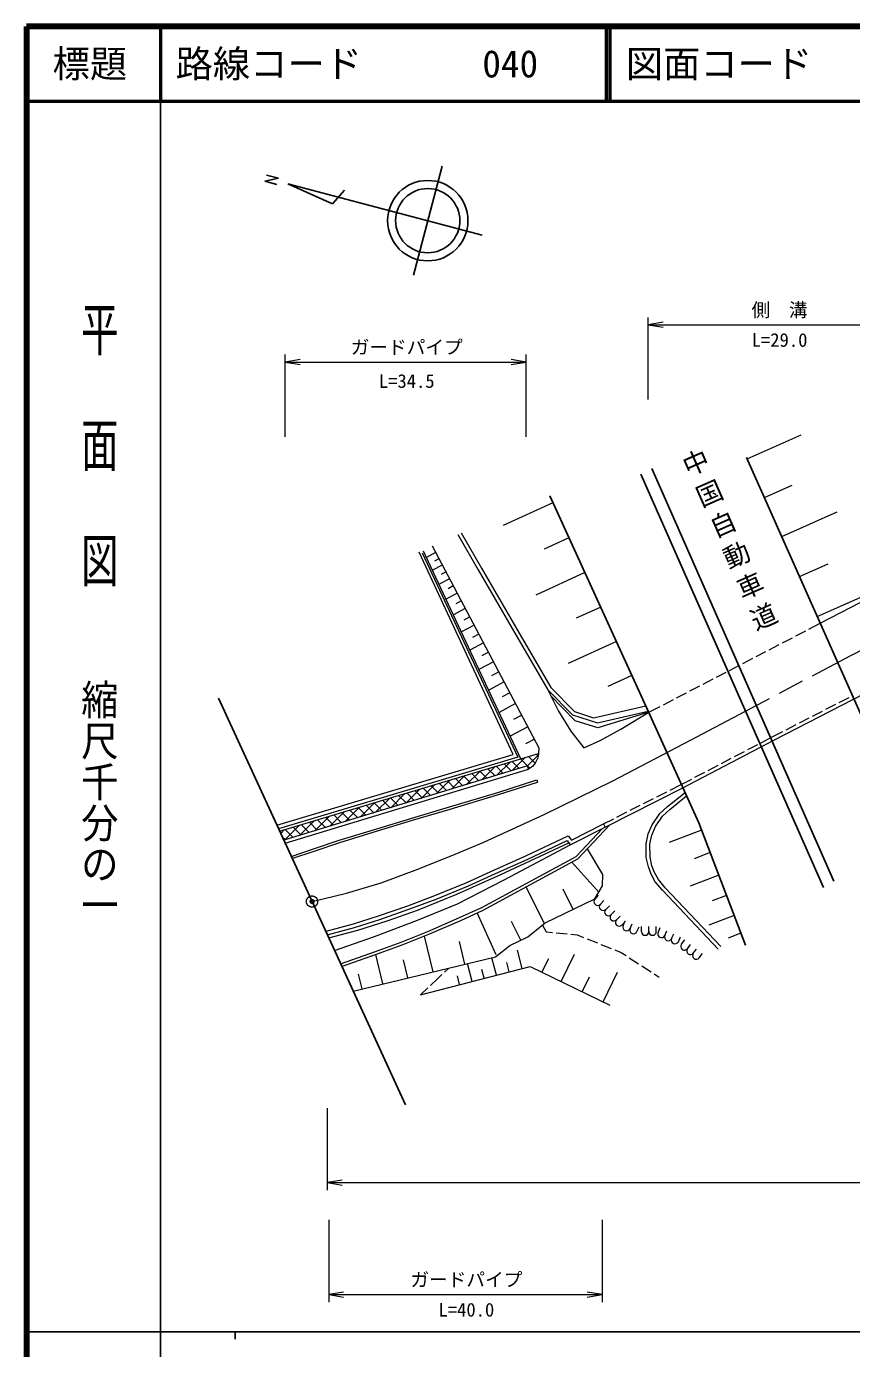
# Model space of a CAD drawing. Units: millimetres, scale not verified. Extents: x 40000 to 680000, y 20000 to 380000.
# Drawn here: x 40000 to 150657, y 202759 to 380000 of the extents above; entities that cross this region are included whole.
import ezdxf
from ezdxf.enums import TextEntityAlignment as Align

# ---------------------------------------------------------------- set-up
doc = ezdxf.new("R2010")
doc.units = ezdxf.units.MM
doc.header["$LTSCALE"] = 1000
doc.header["$PDMODE"] = 32
doc.header["$PDSIZE"] = 500
doc.linetypes.add('CHAIN', pattern=[18.5, 12, -1.5, 3.5, -1.5])
for name, color, linetype, lineweight in [('M-BMK', 2, 'CHAIN', 13), ('M-BMK-OTRS', 5, 'Continuous', 25), ('M-BMK-SRVR', 3, 'Continuous', 25), ('M-STR-HTXT', 7, 'Continuous', 13), ('M-STR-STR3', 7, 'Continuous', 25), ('M-TTL', 2, 'Continuous', 140), ('M-TTL-BAND', 7, 'Continuous', 25), ('M-TTL-LINE', 7, 'Continuous', 50), ('M-WORK', 1, 'Continuous', 13)]:
    doc.layers.add(name, color=color, linetype=linetype, lineweight=lineweight)
for name, color, linetype in [('M-BMK-HTXT', 7, 'Continuous'), ('M-OTRS', 6, 'Continuous'), ('M-TTL-TXT', 7, 'Continuous')]:
    doc.layers.add(name, color=color, linetype=linetype)
doc.styles.add('@ＭＳ ゴシック', font='')
doc.styles.add('ＭＳ ゴシック', font='')
doc.styles.get('@ＭＳ ゴシック').set_extended_font_data('@MS Gothic')
doc.styles.get('ＭＳ ゴシック').set_extended_font_data('MS Gothic')

# ---------------------------------------------------------------- blocks, each defined once
blk = doc.blocks.new('open_arrow')
at = {"color": 0, "linetype": 'Continuous', "lineweight": -2}
blk.add_lwpolyline([(7.5, 1.25), (0, 0), (7.5, -1.25)], dxfattribs=at)

msp = doc.modelspace()

# ---------------------------------------------------------------- hatches: boundary and pattern name
at = {"layer": 'M-WORK'}
h = msp.add_hatch(dxfattribs=at)
h.set_pattern_fill('USER', color=256, style=0, pattern_type=2)
h.set_pattern_definition([(45, (107177, 280865), (-707.107, 707.107), []), (135, (107177, 280865), (-707.107, -707.107), [])])
h.paths.add_polyline_path([(107177, 280865), (107320, 280421), (107868, 280800), (108241, 281253), (108561, 281946), (108694, 282532), (106301, 281815), (73958, 272132), (74527, 270894)])

# ---------------------------------------------------------------- linework, layer by layer
at = {"layer": 'M-BMK'}
for p, q in [((150544, 295673), (156058, 298510)), ((129044, 284324), (150544, 295673)), ((118655, 278849), (129044, 284324)), ((109424, 274334), (118655, 278849)), ((101325, 270657), (109424, 274334)), ((97515, 269032), (101325, 270657)), ((92507, 267034), (97515, 269032)), ((87552, 265196), (92507, 267034)), ((82934, 263793), (87552, 265196)), ((78301, 262686), (82934, 263793))]:
    msp.add_line(p, q, dxfattribs=at)
msp.add_circle((78301, 262686), 750, dxfattribs=at)
at = {"layer": 'M-BMK-OTRS'}
for p, q in [((78301, 262686), (65770, 289943)), ((90831, 235428), (78301, 262686))]:
    msp.add_line(p, q, dxfattribs=at)
at = {"layer": 'M-BMK-SRVR'}
for p, q in [((73819, 359655), (72203, 360073)), ((95745, 361254), (91892, 346672)), ((71987, 359247), (73819, 359655)), ((73594, 358822), (71987, 359247)), ((75070, 358918), (81044, 356225)), ((75070, 358918), (101110, 352036)), ((81044, 356225), (82636, 358033))]:
    msp.add_line(p, q, dxfattribs=at)
for radius in [5387, 4309]:
    msp.add_circle((93818, 353963), radius, dxfattribs=at)
at = {"layer": 'M-OTRS'}
msp.add_point((78301, 262686), dxfattribs=at)
at = {"layer": 'M-STR-HTXT'}
for p, q in [((123400, 330000), (123400, 341000)), ((123400, 340000), (158306, 340000)), ((74694, 325000), (74694, 336000)), ((74694, 335000), (107000, 335000)), ((107000, 325000), (107000, 336000)), ((80348, 235000), (80348, 224000)), ((80348, 225000), (285750, 225000)), ((80533, 220000), (80533, 209000)), ((117197, 220000), (117197, 209000)), ((80533, 210000), (117197, 210000))]:
    msp.add_line(p, q, dxfattribs=at)
at = {"layer": 'M-STR-STR3'}
for p, q in [((136586, 322206), (160018, 269485)), ((122380, 319996), (146896, 264558)), ((123888, 320730), (148265, 265399)), ((110198, 317057), (123400, 288210)), ((123400, 288210), (130182, 273228)), ((130182, 273228), (136445, 256818))]:
    msp.add_line(p, q, dxfattribs=at)
at = {"layer": 'M-TTL'}
for p, q in [((40000, 380000), (40000, 20000)), ((680000, 380000), (40000, 380000))]:
    msp.add_line(p, q, dxfattribs=at)
at = {"layer": 'M-TTL-BAND'}
for p, q in [((58000, 370000), (58000, 20000)), ((40000, 205000), (579000, 205000)), ((68000, 205000), (68000, 204000))]:
    msp.add_line(p, q, dxfattribs=at)
at = {"layer": 'M-TTL-LINE'}
for p, q in [((58000, 380000), (58000, 370000)), ((117750, 380000), (117750, 370000)), ((118250, 380000), (118250, 370000)), ((40000, 370000), (680000, 370000))]:
    msp.add_line(p, q, dxfattribs=at)
at = {"layer": 'M-WORK'}
for p, q in [((136655, 322051), (143878, 325261)), ((138970, 316843), (142689, 318496)), ((110614, 316147), (103918, 313083)), ((141284, 311635), (148724, 314942)), ((98296, 312130), (101031, 307388)), ((94407, 310352), (108737, 283293)), ((97863, 311880), (100598, 307137)), ((112759, 311461), (109411, 309928)), ((105269, 282386), (92666, 309517)), ((93056, 309432), (105913, 282041)), ((106301, 281815), (93269, 309672)), ((94875, 309468), (93664, 308827)), ((95324, 308620), (94718, 308300)), ((95773, 307773), (94478, 307087)), ((96253, 306867), (95605, 306524)), ((100598, 307137), (105150, 299269)), ((101031, 307388), (105582, 299520)), ((114904, 306774), (108315, 303758)), ((143668, 306272), (147499, 307975)), ((96732, 305961), (95348, 305227)), ((97246, 304991), (96554, 304625)), ((146458, 299995), (158757, 306385)), ((97759, 304022), (96279, 303238)), ((146052, 300909), (153714, 304314)), ((98857, 301950), (97274, 301112)), ((98308, 302986), (97568, 302594)), ((117015, 302161), (113720, 300653)), ((100030, 299734), (98338, 298837)), ((99443, 300842), (98652, 300423)), ((144948, 299210), (146458, 299995)), ((100658, 298549), (99811, 298100)), ((105150, 299269), (109922, 291057)), ((105582, 299520), (110322, 291363)), ((141398, 297366), (142729, 298057)), ((143173, 298288), (144504, 298980)), ((101285, 297364), (99475, 296405)), ((101957, 296097), (101051, 295617)), ((119126, 297549), (112641, 294581)), ((137848, 295522), (139180, 296213)), ((139623, 296444), (140954, 297135)), ((102628, 294830), (100692, 293804)), ((134299, 293678), (135630, 294369)), ((136074, 294600), (137405, 295291)), ((103345, 293475), (102377, 292962)), ((121203, 293010), (117961, 291526)), ((130749, 291834), (132081, 292525)), ((132524, 292756), (133855, 293447)), ((104063, 292120), (101993, 291023)), ((109922, 291057), (113212, 287729)), ((109922, 291057), (111341, 288211)), ((110322, 291363), (113483, 288166)), ((127200, 289989), (128531, 290681)), ((128975, 290911), (130306, 291603)), ((105598, 289222), (103384, 288049)), ((104830, 290671), (103795, 290122)), ((113607, 286899), (110293, 290313)), ((116067, 287314), (123068, 288934)), ((125425, 289067), (126756, 289759)), ((140251, 284323), (152399, 290557)), ((147211, 288457), (148546, 289142)), ((148991, 289370), (150325, 290055)), ((106418, 287672), (105312, 287086)), ((111341, 288211), (113006, 285520)), ((113212, 287729), (116565, 286639)), ((113483, 288166), (116067, 287314)), ((116565, 286639), (123400, 288210)), ((123471, 288052), (116644, 285976)), ((119693, 285813), (123471, 288052)), ((123471, 288052), (124981, 288837)), ((143653, 286631), (144987, 287315)), ((145432, 287544), (146767, 288229)), ((107239, 286123), (104872, 284869)), ((113006, 285520), (114764, 283282)), ((116644, 285976), (113607, 286899)), ((116922, 284268), (119693, 285813)), ((140020, 284767), (141428, 285489)), ((141873, 285717), (143208, 286402)), ((108116, 284466), (106933, 283839)), ((114764, 283282), (116922, 284268)), ((127943, 277876), (140251, 284323)), ((136746, 283052), (138075, 283748)), ((138518, 283980), (140020, 284767)), ((73587, 272939), (105269, 282386)), ((105913, 282041), (73815, 272442)), ((73958, 272132), (108694, 282532)), ((108561, 281946), (108241, 281253)), ((108694, 282532), (108561, 281946)), ((108737, 283293), (108694, 282532)), ((133203, 281195), (134531, 281891)), ((134974, 282123), (136303, 282819)), ((107177, 280865), (74527, 270894)), ((74694, 270531), (107320, 280421)), ((107320, 280421), (107177, 280865)), ((107868, 280800), (107320, 280421)), ((108241, 281253), (107868, 280800)), ((131431, 280267), (132760, 280963)), ((103231, 277323), (108452, 278981)), ((103319, 277036), (108543, 278695)), ((108452, 278981), (108543, 278695)), ((126339, 277626), (127714, 278320)), ((127714, 278320), (129216, 279107)), ((129659, 279339), (130988, 280035)), ((96731, 275369), (103231, 277323)), ((96816, 275082), (103319, 277036)), ((117603, 272651), (127943, 277876)), ((122769, 275822), (124108, 276498)), ((124554, 276724), (125893, 277400)), ((125951, 275417), (128329, 277322)), ((126278, 275038), (128541, 276852)), ((91675, 273877), (96731, 275369)), ((91761, 273590), (96816, 275082)), ((120984, 274920), (122323, 275596)), ((124938, 274475), (125951, 275417)), ((125320, 274148), (126278, 275038)), ((86986, 272445), (91675, 273877)), ((87074, 272158), (91761, 273590)), ((113082, 270928), (117378, 273098)), ((113958, 268390), (118232, 272969)), ((117378, 273098), (118753, 273792)), ((117378, 273098), (117603, 272651)), ((119199, 274018), (120538, 274694)), ((123375, 271758), (123926, 272983)), ((123926, 272983), (124938, 274475)), ((124364, 272739), (125320, 274148)), ((81930, 270894), (86986, 272445)), ((82022, 270608), (87074, 272158)), ((106953, 268794), (112662, 271488)), ((112662, 271488), (113082, 270928)), ((112933, 270293), (117603, 272651)), ((113710, 268710), (117197, 272446)), ((123091, 270426), (123375, 271758)), ((123592, 270378), (123853, 271601)), ((123853, 271601), (124364, 272739)), ((130546, 272273), (126213, 270620)), ((75517, 268741), (78485, 269733)), ((75612, 268457), (78580, 269449)), ((78485, 269733), (81930, 270894)), ((78580, 269449), (82022, 270608)), ((103639, 266290), (112746, 270543)), ((104047, 265584), (112933, 270293)), ((107161, 268339), (112507, 270861)), ((112507, 270861), (112933, 270293)), ((117300, 266326), (115232, 269754)), ((123127, 268579), (123091, 270426)), ((123626, 268640), (123592, 270378)), ((101083, 261890), (113710, 268710)), ((101260, 261532), (113958, 268390)), ((102693, 266895), (106953, 268794)), ((102899, 266439), (107161, 268339)), ((116752, 263947), (113134, 267944)), ((123411, 267335), (123127, 268579)), ((123891, 267477), (123626, 268640)), ((131704, 269240), (129537, 268413)), ((97725, 263653), (103639, 266290)), ((99077, 265246), (102693, 266895)), ((99275, 264787), (102899, 266439)), ((117260, 264808), (117300, 266326)), ((123766, 266359), (123411, 267335)), ((124334, 265346), (123766, 266359)), ((124222, 266568), (123891, 267477)), ((124747, 265632), (124222, 266568)), ((132862, 266207), (129015, 264739)), ((94777, 263477), (99077, 265246)), ((94960, 263011), (99275, 264787)), ((97814, 262387), (104047, 265584)), ((109499, 259689), (107023, 264644)), ((113326, 261602), (111960, 264336)), ((116221, 263049), (117260, 264808)), ((125293, 264210), (124334, 265346)), ((125666, 264543), (124747, 265632)), ((132778, 256320), (125293, 264210)), ((133141, 256664), (125666, 264543)), ((91132, 262114), (94777, 263477)), ((91301, 261644), (94960, 263011)), ((92450, 261548), (97725, 263653)), ((92459, 260189), (97814, 262387)), ((109588, 259852), (116221, 263049)), ((116250, 263022), (116737, 263524)), ((116967, 262325), (117455, 262827)), ((133889, 263514), (131966, 262780)), ((83843, 259690), (87236, 260769)), ((87236, 260769), (91132, 262114)), ((87394, 260294), (91301, 261644)), ((88374, 260109), (92450, 261548)), ((98072, 260532), (101083, 261890)), ((98235, 260166), (101260, 261532)), ((102993, 255527), (100458, 261170)), ((117685, 261629), (118172, 262131)), ((118403, 260932), (118890, 261435)), ((119120, 260236), (119608, 260738)), ((134917, 260821), (131502, 259518)), ((80218, 258715), (83843, 259690)), ((80348, 258232), (83984, 259211)), ((80533, 257829), (84431, 258857)), ((83984, 259211), (87394, 260294)), ((84431, 258857), (88374, 260109)), ((86664, 257991), (92459, 260189)), ((93810, 258667), (98072, 260532)), ((93964, 258298), (98235, 260166)), ((106312, 257515), (105073, 259992)), ((107230, 257974), (109588, 259852)), ((109187, 259533), (109684, 258639)), ((119838, 259539), (120325, 260042)), ((120039, 259452), (120317, 260095)), ((120958, 259056), (121235, 259699)), ((121876, 258660), (122153, 259303)), ((122473, 258660), (122473, 259360)), ((123473, 258660), (123473, 259360)), ((124473, 258660), (124473, 259360)), ((124704, 258554), (124997, 259190)), ((125613, 258136), (125905, 258773)), ((81319, 256121), (86664, 257991)), ((86830, 256003), (90267, 257255)), ((90267, 257255), (93810, 258667)), ((90409, 256881), (93964, 258298)), ((94526, 253251), (93375, 258063)), ((98809, 254275), (98078, 257335)), ((104832, 256775), (107230, 257974)), ((109684, 258639), (110532, 258552)), ((111029, 258501), (112522, 258349)), ((113019, 258299), (113867, 258212)), ((113867, 258212), (114720, 257872)), ((115185, 257687), (116578, 257133)), ((126522, 257719), (126814, 258355)), ((127430, 257301), (127723, 257938)), ((127852, 256976), (128280, 257530)), ((135829, 258431), (134122, 257780)), ((82137, 254339), (86830, 256003)), ((82271, 253962), (86965, 255626)), ((83815, 250690), (102914, 255257)), ((87789, 251640), (86842, 255602)), ((86965, 255626), (90409, 256881)), ((102914, 255257), (104832, 256775)), ((106487, 253711), (105847, 256186)), ((111720, 251952), (113511, 255636)), ((117043, 256948), (118437, 256393)), ((118901, 256208), (119754, 255868)), ((119754, 255868), (120426, 255430)), ((128644, 256365), (129072, 256919)), ((129436, 255754), (129863, 256309)), ((130228, 255144), (130655, 255698)), ((91157, 252446), (90582, 254852)), ((92840, 250182), (107541, 253983)), ((96076, 253235), (96627, 253753)), ((99768, 251973), (99151, 254357)), ((101395, 252394), (101094, 253556)), ((103022, 252815), (102421, 255139)), ((104754, 253263), (104434, 254500)), ((107541, 253983), (118228, 248788)), ((109141, 253205), (110036, 255047)), ((120845, 255158), (122102, 254339)), ((122522, 254066), (123779, 253248)), ((85016, 250978), (84543, 252958)), ((94182, 251450), (95161, 252375)), ((95161, 252375), (95712, 252893)), ((98099, 251542), (97791, 252734)), ((114524, 250588), (115498, 252592)), ((117329, 249225), (119276, 253232)), ((124198, 252975), (124870, 252538)), ((92840, 250182), (93818, 251107))]:
    msp.add_line(p, q, dxfattribs=at)
for centre, start, end in [((116609, 262673), 135.8567, 315.8567), ((117326, 261977), 135.8567, 315.8567), ((118044, 261280), 135.8567, 315.8567), ((118761, 260584), 135.8567, 315.8567), ((119479, 259888), 135.8567, 315.8567), ((120498, 259254), 156.66596, 336.66596), ((121417, 258858), 156.66596, 336.66596), ((122973, 258660), 180, 0), ((123973, 258660), 180, 0), ((125159, 258345), 155.32314, 335.32314), ((126067, 257928), 155.32314, 335.32314), ((126976, 257510), 155.32314, 335.32314), ((128248, 256671), 142.35238, 322.35238), ((129040, 256060), 142.35238, 322.35238), ((129832, 255449), 142.35238, 322.35238)]:
    msp.add_arc(centre, 500, start, end, dxfattribs=at)

# ---------------------------------------------------------------- block references
at = {"layer": 'M-STR-HTXT', "xscale": 267, "yscale": 267}
for p in [(123400, 340000), (74694, 335000), (80348, 225000), (80533, 210000)]:
    msp.add_blockref('open_arrow', p, dxfattribs=at)
at = {"layer": 'M-STR-HTXT', "xscale": 267, "yscale": 267, "rotation": 180}
for p in [(107000, 335000), (117197, 210000)]:
    msp.add_blockref('open_arrow', p, dxfattribs=at)

# ---------------------------------------------------------------- texts
at = {"layer": 'M-BMK-HTXT', "insert": (134341, 310701), "char_height": 2566, "attachment_point": 5, "rotation": 293.776, "style": '@ＭＳ ゴシック'}
msp.add_mtext('\\T1.29;中国自動車道', dxfattribs=at)
at = {"layer": 'M-STR-HTXT', "style": 'ＭＳ ゴシック'}
for s, p in [('側\u3000溝', (141000, 342000)), ('ガードパイプ', (91000, 337000)), ('ガードパイプ', (99000, 212000))]:
    msp.add_text(s, height=1833, dxfattribs=at).set_placement(p, align=Align.MIDDLE_CENTER)
for s, p in [('L=29.0', (141000, 336500)), ('L=34.5', (91000, 331000)), ('L=40.0', (99000, 206500))]:
    msp.add_text(s, height=1833, dxfattribs=at).set_placement(p, align=Align.BOTTOM_CENTER)
at = {"layer": 'M-TTL-BAND', "style": '@ＭＳ ゴシック'}
for s, width, p in [('平  面  図', 1.55, (49777, 323975)), ('縮尺千分の一', 1.1, (49777, 276030))]:
    msp.add_text(s, height=3666, rotation=270, dxfattribs=dict(at, width=width)).set_placement(p, align=Align.MIDDLE_CENTER)
at = {"layer": 'M-TTL-TXT', "style": 'ＭＳ ゴシック'}
msp.add_text('標題', height=3666, dxfattribs=at).set_placement((48500, 375000), align=Align.MIDDLE_CENTER)
for s, p in [('路線コード', (60000, 375000)), ('040', (101142, 375000)), ('図面コード', (120380, 375000))]:
    msp.add_text(s, height=3666, dxfattribs=at).set_placement(p, align=Align.MIDDLE_LEFT)

doc.saveas('drawing.dxf')
